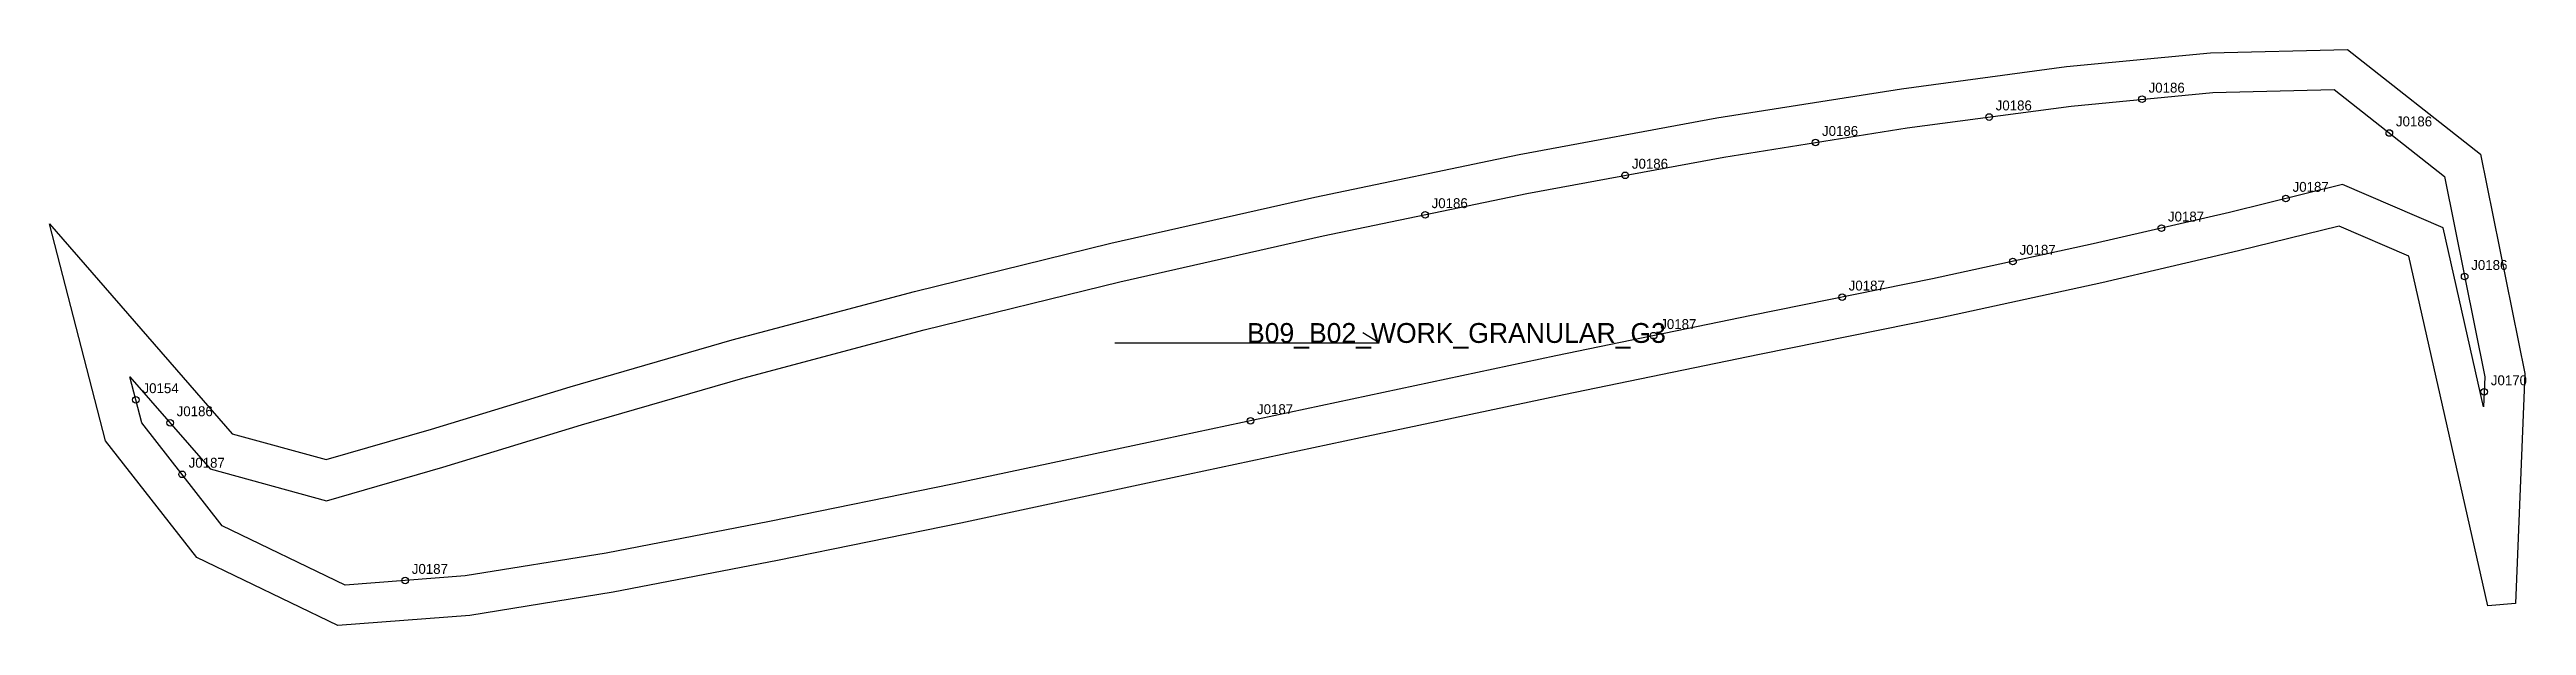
# Model space of a CAD drawing. Header units: millimetres. Extents: x -24 to 725, y -75 to 99.
import ezdxf

# ---------------------------------------------------------------- set-up
doc = ezdxf.new("R2010")
doc.units = ezdxf.units.MM
for name, color, linetype in [('CUT', 1, 'Continuous'), ('GRAIN', 3, 'Continuous'), ('LABEL', 7, 'Continuous'), ('NOTCH', 2, 'Continuous'), ('SEW', 5, 'Continuous')]:
    doc.layers.add(name, color=color, linetype=linetype)

msp = doc.modelspace()

# ---------------------------------------------------------------- linework, layer by layer
at = {"layer": 'CUT'}
msp.add_lwpolyline([(-24.31, 46.21), (30.92, -17.25), (59.35, -25.04), (91.2, -15.83), (133.08, -3.02), (182.13, 11.14), (237.21, 25.78), (296.59, 40.35), (358.26, 54.29), (420.07, 67.16), (479.89, 78.23), (535.63, 87.08), (585.59, 93.75), (629.11, 97.93), (670.55, 98.91), (710.76, 67.26), (724.11, 0.96), (721.35, -68.51), (712.98, -69.27), (689.09, 36.44), (668.01, 45.49), (637.62, 38.03), (596.3, 28.43), (547.54, 17.85), (492.75, 6.77), (433.56, -5.43), (372.06, -18.48), (310.54, -31.59), (251.21, -44.25), (195.76, -55.54), (146.07, -65.16), (102.74, -72.13), (62.82, -75.18), (20.19, -54.68), (-7.4, -19.34), (-24.31, 46.21)], close=True, dxfattribs=at)
at = {"layer": 'GRAIN'}
for p, q in [((297.78, 10.23), (377.78, 10.23)), ((377.78, 10.23), (372.78, 13.23))]:
    msp.add_line(p, q, dxfattribs=at)
at = {"layer": 'NOTCH'}
for centre in [(608.4, 83.88), (562.16, 78.51), (509.64, 70.8), (683.19, 73.68), (452.15, 60.89), (651.94, 53.9), (391.6, 48.97), (614.25, 44.92), (569.38, 34.87), (705.96, 30.28), (517.71, 24.06), (460.73, 12.42), (1.8, -6.96), (711.88, -4.57), (12.13, -13.93), (338.8, -13.3), (15.76, -29.5), (83.23, -61.59)]:
    msp.add_circle(centre, 1, dxfattribs=at)
at = {"layer": 'SEW'}
msp.add_lwpolyline([(0, 0), (24.25, -27.87), (59.44, -37.51), (94.62, -27.33), (136.5, -14.52), (185.33, -0.42), (240.18, 14.15), (299.34, 28.67), (360.81, 42.56), (422.39, 55.38), (481.92, 66.4), (537.37, 75.21), (586.96, 81.82), (629.83, 85.94), (666.52, 86.81), (699.87, 60.56), (712.06, 0), (711.7, -9.14), (699.45, 45.06), (669.04, 58.1), (634.83, 49.7), (593.67, 40.14), (545.08, 29.6), (490.35, 18.52), (431.11, 6.31), (369.57, -6.74), (308.04, -19.85), (248.76, -32.5), (193.42, -43.77), (143.98, -53.34), (101.33, -60.2), (65.12, -62.97), (27.92, -45.08), (3.59, -13.93)], close=True, dxfattribs=at)

# ---------------------------------------------------------------- texts
at = {"layer": 'LABEL'}
for s, height, p in [('J0186', 3, (564.16, 80.51)), ('J0186', 3, (610.4, 85.88)), ('J0186', 3, (511.64, 72.8)), ('J0186', 3, (685.19, 75.68)), ('J0186', 3, (454.15, 62.89)), ('J0186', 3, (393.6, 50.97)), ('J0187', 3, (653.94, 55.9)), ('J0187', 3, (616.25, 46.92)), ('J0187', 3, (571.38, 36.87)), ('J0186', 3, (707.96, 32.28)), ('J0187', 3, (519.71, 26.06)), ('B09_B02_WORK_GRANULAR_G3', 6, (337.78, 10.23)), ('J0187', 3, (462.73, 14.42)), ('J0170', 3, (713.88, -2.57)), ('J0154', 3, (3.8, -4.96)), ('J0186', 3, (14.13, -11.93)), ('J0187', 3, (340.8, -11.3)), ('J0187', 3, (17.76, -27.5)), ('J0187', 3, (85.23, -59.59))]:
    msp.add_text(s, height=height, dxfattribs=at).set_placement(p)

doc.saveas('drawing.dxf')
